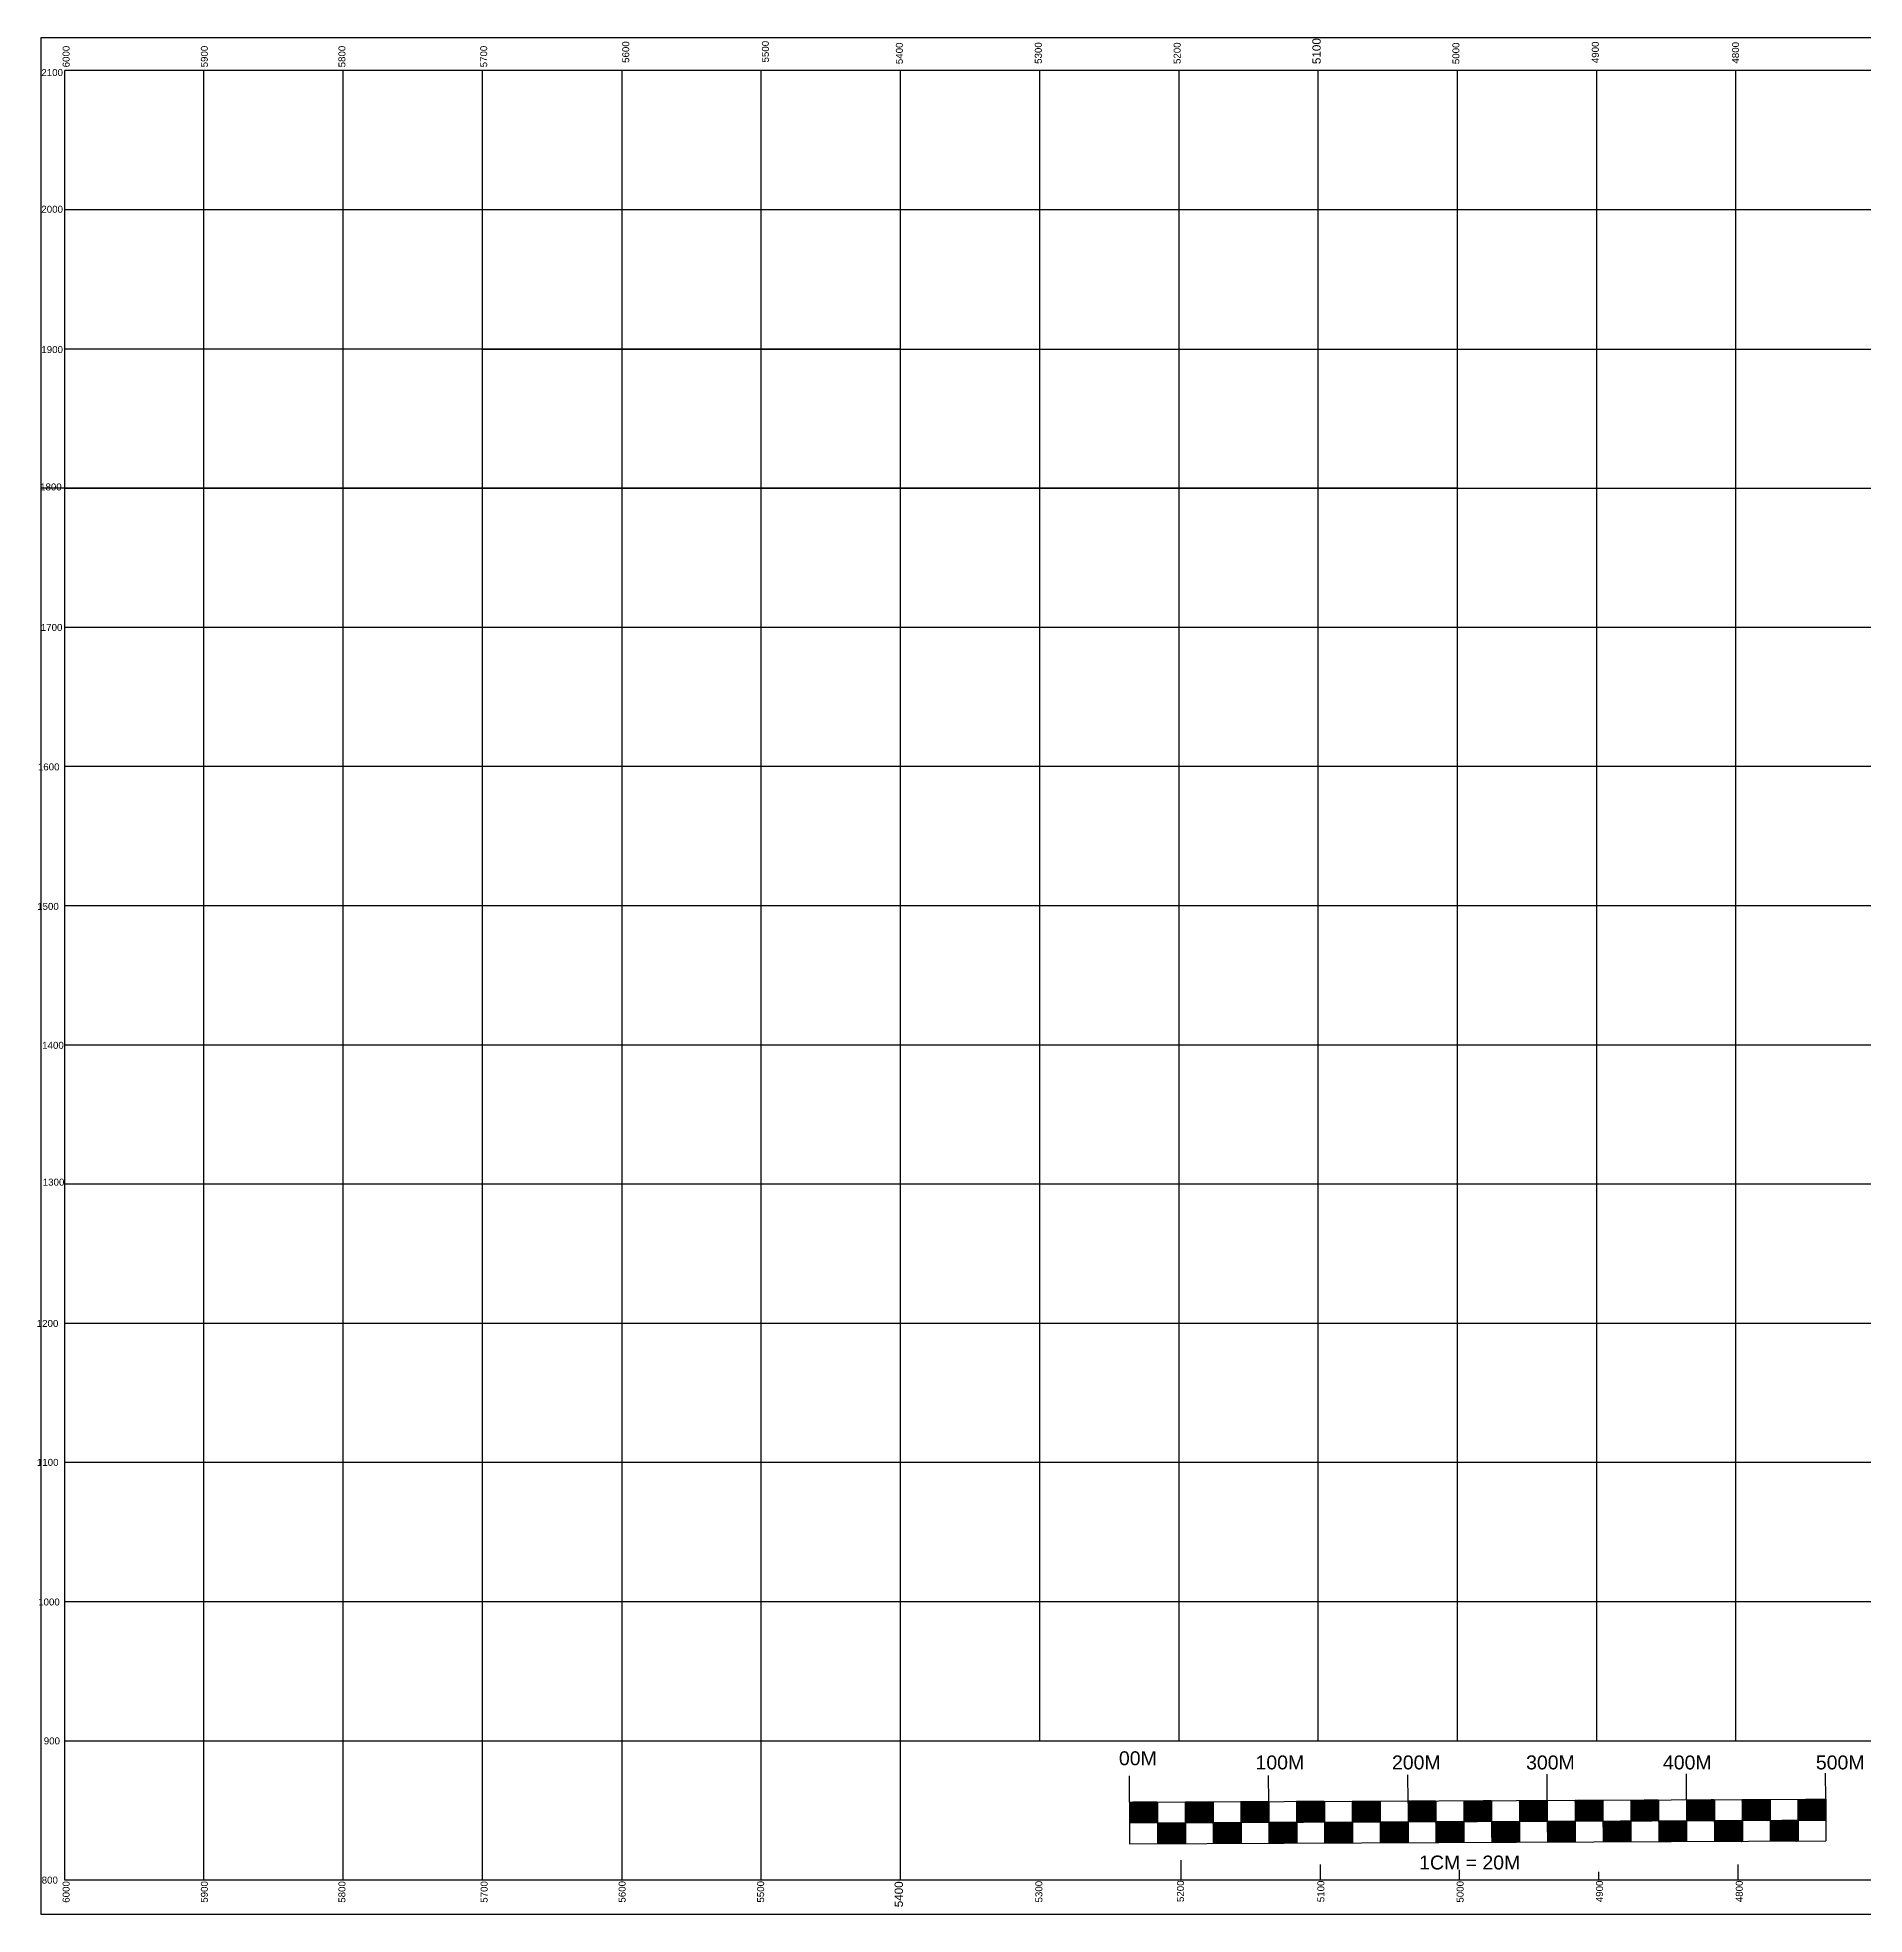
# Model space of a CAD drawing. Header units: millimetres. Extents: x 2120 to 6297, y -740 to 4433.
# Drawn here: x 2131 to 3443, y 1239 to 2588 of the extents above; entities that cross this region are included whole.
import ezdxf
from ezdxf.enums import TextEntityAlignment as Align

# ---------------------------------------------------------------- set-up
doc = ezdxf.new("R2010")
doc.units = ezdxf.units.MM
doc.styles.get("Standard").update_dxf_attribs({"font": 'arial.ttf'})

msp = doc.modelspace()

# ---------------------------------------------------------------- hatches: boundary and pattern name
h = msp.add_hatch()
h.set_pattern_fill('ANSI31', color=256)
h.set_pattern_definition([(45, (-8403.82782, 435.39449), (-0.0883883476, 0.0883883476), [])])
h.paths.add_polyline_path([(2935.3, 1305.3), (2935.2, 1320.3), (2915.2, 1320.2), (2915.3, 1305.2)])
h.paths.add_polyline_path([(2955.3, 1290.3), (2955.3, 1305.3), (2935.3, 1305.3), (2935.3, 1290.3)])
h.paths.add_polyline_path([(2975.3, 1305.4), (2975.2, 1320.4), (2955.2, 1320.3), (2955.3, 1305.3)])
h.paths.add_polyline_path([(2995.3, 1305.5), (2975.3, 1305.4), (2975.3, 1290.4), (2995.3, 1290.5)])
h.paths.add_polyline_path([(3015.3, 1305.6), (3015.2, 1320.6), (2995.2, 1320.5), (2995.3, 1305.5)])
h.paths.add_polyline_path([(3035.3, 1290.7), (3035.3, 1305.7), (3015.3, 1305.6), (3015.3, 1290.6)])
h.paths.add_polyline_path([(3055.3, 1305.7), (3055.2, 1320.7), (3035.2, 1320.7), (3035.3, 1305.7)])
h.paths.add_polyline_path([(3075.3, 1290.8), (3075.3, 1305.8), (3055.3, 1305.7), (3055.3, 1290.7)])
h.paths.add_polyline_path([(3095.3, 1305.9), (3095.2, 1320.9), (3075.2, 1320.8), (3075.3, 1305.8)])
h.paths.add_polyline_path([(3095.3, 1305.9), (3095.3, 1290.9), (3115.3, 1291), (3115.2, 1306)])
h.paths.add_polyline_path([(3135.2, 1306.1), (3135.2, 1321.1), (3115.2, 1321), (3115.2, 1306)])
h.paths.add_polyline_path([(3135.2, 1306.1), (3135.3, 1291.1), (3155.3, 1291.1), (3155.2, 1306.1)])
h.paths.add_polyline_path([(3155.2, 1306.1), (3175.2, 1306.2), (3175.2, 1321.2), (3155.2, 1321.1)])
h.paths.add_polyline_path([(3175.2, 1306.2), (3175.3, 1291.2), (3195.3, 1291.3), (3195.2, 1306.3)])
h.paths.add_polyline_path([(3195.2, 1306.3), (3215.2, 1306.4), (3215.2, 1321.4), (3195.2, 1321.3)])
h.paths.add_polyline_path([(3215.2, 1306.4), (3215.3, 1291.4), (3235.3, 1291.5), (3235.2, 1306.5)])
h.paths.add_polyline_path([(3235.2, 1306.5), (3255.2, 1306.5), (3255.2, 1321.5), (3235.2, 1321.5)])
h.paths.add_polyline_path([(3255.2, 1306.5), (3255.3, 1291.5), (3275.3, 1291.6), (3275.2, 1306.6)])
h.paths.add_polyline_path([(3275.2, 1306.6), (3295.2, 1306.7), (3295.2, 1321.7), (3275.2, 1321.6)])
h.paths.add_polyline_path([(3315.2, 1306.8), (3295.2, 1306.7), (3295.3, 1291.7), (3315.3, 1291.8)])
h.paths.add_polyline_path([(3315.2, 1306.8), (3335.2, 1306.9), (3335.2, 1321.9), (3315.2, 1321.8)])
h.paths.add_polyline_path([(3355.2, 1306.9), (3335.2, 1306.9), (3335.3, 1291.9), (3355.3, 1291.9)])
h.paths.add_polyline_path([(3355.2, 1321.9), (3355.2, 1306.9), (3375.2, 1307), (3375.2, 1322)])
h.paths.add_polyline_path([(3395.2, 1307.1), (3375.2, 1307), (3375.3, 1292), (3395.3, 1292.1)])
h.paths.add_polyline_path([(3395.2, 1322.1), (3395.2, 1307.1), (3415.2, 1307.2), (3415.2, 1322.2)])

# ---------------------------------------------------------------- linework, layer by layer
for p, q in [((2150.5, 1264), (2150.5, 2564)), ((2250.5, 1264), (2250.5, 2564)), ((2350.5, 1264), (2350.5, 2564)), ((2450.5, 1264), (2450.5, 2564)), ((2550.5, 2564), (2550.5, 1264)), ((2650.5, 2564), (2650.5, 1264)), ((2750.5, 2564), (2750.5, 1264)), ((2850.5, 2564), (2850.5, 1364)), ((2950.5, 2564), (2950.5, 1364)), ((3050.5, 2564), (3050.5, 1364)), ((3150.5, 2564), (3150.5, 1364)), ((3250.5, 2564), (3250.5, 1364)), ((3350.5, 2564), (3350.5, 1364)), ((2450.5, 2364), (5450.5, 2364)), ((2650.5, 2364), (2650.5, 1464)), ((2150.5, 2264), (5450.5, 2264)), ((5050.5, 2164), (2150.5, 2164)), ((5250.5, 2064), (2150.5, 2064)), ((5450.5, 1964), (2150.5, 1964)), ((5450.5, 1864), (2150.5, 1864)), ((5250.5, 1764), (2150.5, 1764)), ((5450.5, 1664), (2150.5, 1664)), ((5250.5, 1564), (2150.5, 1564)), ((5450.5, 1464), (2150.5, 1464)), ((5986.1, 1364), (2150.5, 1364)), ((2952, 1278.5), (2952, 1264)), ((3052, 1275.3), (3052, 1264)), ((3152, 1271.5), (3152, 1264)), ((3252, 1270), (3252, 1264)), ((3352, 1275.2), (3352, 1264)), ((6250.5, 1264), (2150.5, 1264))]:
    msp.add_line(p, q)
at = {"transparency": 33554661}
msp.add_line((3150.5, 2264), (2133.7, 2264), dxfattribs=at)
at = {"color": 0}
msp.add_lwpolyline([(2133.7, 2587.8), (6273.5, 2587.8), (6273.5, 1239.4), (2133.7, 1239.4)], close=True, dxfattribs=at)
for points in [[(6250.5, 2564), (2150.5, 2564)], [(6250.5, 2464), (2150.5, 2464)], [(2750.5, 2364), (2150.5, 2364)], [(2915.2, 1320.2), (2915.1, 1338.9)], [(3015.2, 1320.6), (3015.1, 1339.3)], [(3015.2, 1320.6), (3015.1, 1339.3)], [(3115.2, 1321), (3115.1, 1339.7)], [(3115.2, 1321), (3115.1, 1339.7)], [(3215.2, 1321.4), (3215.1, 1340.1)], [(3215.2, 1321.4), (3215.1, 1340.1)], [(3315.2, 1321.8), (3315.1, 1340.5)], [(3315.2, 1321.8), (3315.1, 1340.5)], [(3415.2, 1322.2), (3415.1, 1340.9)], [(2915.2, 1320.2), (3415.2, 1322.2)], [(3215.2, 1321.4), (3215.3, 1291.4)], [(3235.2, 1321.5), (3235.3, 1291.5)], [(3255.2, 1321.5), (3255.3, 1291.5)], [(3275.2, 1321.6), (3275.3, 1291.6)], [(3295.2, 1321.7), (3295.3, 1291.7)], [(3315.2, 1321.8), (3315.3, 1291.8)], [(3335.2, 1321.9), (3335.3, 1291.9)], [(3355.2, 1321.9), (3355.3, 1291.9)], [(3375.2, 1322), (3375.3, 1292)], [(3395.2, 1322.1), (3395.3, 1292.1)], [(3415.2, 1322.2), (3415.3, 1292.2)], [(2915.2, 1320.2), (2915.3, 1290.2)], [(2935.2, 1320.3), (2935.3, 1290.3)], [(2955.2, 1320.3), (2955.3, 1290.3)], [(2975.2, 1320.4), (2975.3, 1290.4)], [(2995.2, 1320.5), (2995.3, 1290.5)], [(3015.2, 1320.6), (3015.3, 1290.6)], [(3035.2, 1320.7), (3035.3, 1290.7)], [(3055.2, 1320.7), (3055.3, 1290.7)], [(3075.2, 1320.8), (3075.3, 1290.8)], [(3095.2, 1320.9), (3095.3, 1290.9)], [(3115.2, 1321), (3115.3, 1291)], [(3135.2, 1321.1), (3135.3, 1291.1)], [(3155.2, 1321.1), (3155.3, 1291.1)], [(3175.2, 1321.2), (3175.3, 1291.2)], [(3195.2, 1321.3), (3195.3, 1291.3)], [(2915.3, 1305.2), (3415.2, 1307.2)], [(2915.3, 1290.2), (3415.3, 1292.2)]]:
    msp.add_lwpolyline(points)

# ---------------------------------------------------------------- texts
for s, height, p in [('6000', 5, (2151.5, 2574.1)), ('5900', 5, (2250.8, 2574.1)), ('5800', 5, (2349.6, 2574.1)), ('5700', 5, (2451.4, 2574.1)), ('5600', 5, (2553.4, 2577.3)), ('5500', 5, (2653.7, 2577.6)), ('5400', 5, (2749.9, 2576.4)), ('5300', 5, (2849.7, 2576.6)), ('5200', 5, (2949.4, 2576.5)), ('5100', 6, (3049.5, 2578)), ('5000', 5, (3149.6, 2576.4)), ('4900', 5, (3249.7, 2577.1)), ('4800', 5, (3350.4, 2576.8)), ('6000', 5, (2151.5, 1255.6)), ('5900', 5, (2250.8, 1255.6)), ('5800', 5, (2349.6, 1255.6)), ('5700', 5, (2451.7, 1255.6)), ('5600', 5, (2550.8, 1255.7)), ('5500', 5, (2650.3, 1255.7)), ('5400', 6, (2749.5, 1253.9)), ('5300', 5, (2850.1, 1255.8)), ('5200', 5, (2951.8, 1256.1)), ('5100', 5, (3052.6, 1256)), ('5000', 5, (3152.6, 1255.7)), ('4900', 5, (3252.7, 1256)), ('4800', 5, (3353.1, 1256))]:
    msp.add_text(s, height=height, rotation=90).set_placement(p, align=Align.MIDDLE_CENTER)
for s, p in [('2100', (2141.5, 2562.6)), ('2000', (2141.5, 2464.4)), ('1900', (2141.5, 2363.6)), ('1800', (2140.6, 2264.9)), ('1700', (2141.1, 2164)), ('1600', (2139, 2063.8)), ('1500', (2138.5, 1963.6)), ('1400', (2142.1, 1863.8)), ('1300', (2142.5, 1765.5)), ('1200', (2138.2, 1664)), ('1100', (2138.3, 1564.2)), ('1000', (2139.2, 1463.9)), ('900', (2141.3, 1364.1)), ('800', (2139.8, 1264.1))]:
    msp.add_text(s, height=5).set_placement(p, align=Align.MIDDLE_CENTER)
at = {"color": 7, "char_height": 10, "attachment_point": 4, "rotation": 0}
for s, insert, width in [('\\P00M', (2907.6, 1359.9), 7.316), ('\\P100M', (3005.7, 1356.9), 7.316), ('\\P200M', (3103.7, 1356.9), 7.316), ('\\P300M', (3200, 1356.9), 7.316), ('\\P400M', (3298.3, 1356.9), 7.316), ('\\P500M', (3408.1, 1356.9), 7.316), ('\\P1CM = 20M', (3123.2, 1285), 209.765)]:
    msp.add_mtext(s, dxfattribs=dict(at, insert=insert, width=width))

doc.saveas('drawing.dxf')
